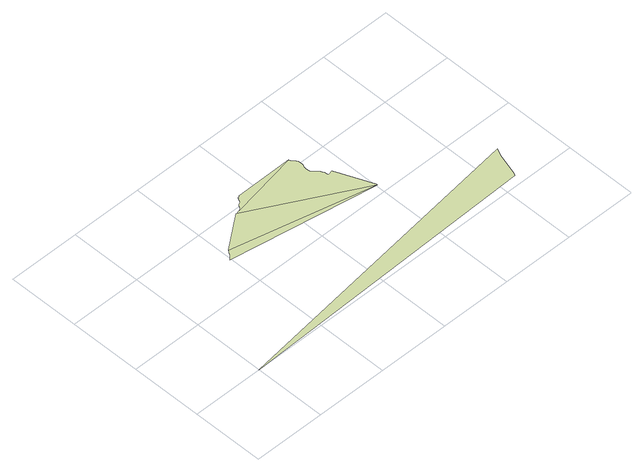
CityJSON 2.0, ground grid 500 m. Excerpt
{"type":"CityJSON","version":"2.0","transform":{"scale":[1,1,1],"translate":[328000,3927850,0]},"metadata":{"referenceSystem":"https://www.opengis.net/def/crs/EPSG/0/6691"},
"CityObjects":{
"landuse1":{"type":"LandUse","attributes":{"class":"203","LandUseDetailAttribute.orgLandUse":"10400","LandUseDetailAttribute.prefecture":"14","LandUseDetailAttribute.city":"14150","LandUseDetailAttribute.note":"都道府県","LandUseDetailAttribute.surveyYear":2015},"geometry":[{"type":"MultiSurface","lod":"1","boundaries":[[[0,1,2,3,4,5,6]]]}]},
"landuse2":{"type":"LandUse","attributes":{"class":"203","LandUseDetailAttribute.orgLandUse":"10400","LandUseDetailAttribute.prefecture":"14","LandUseDetailAttribute.city":"14150","LandUseDetailAttribute.note":"都道府県","LandUseDetailAttribute.surveyYear":2015},"geometry":[{"type":"MultiSurface","lod":"1","boundaries":[[[7,8,9,10,11,12,13,14,15,16,17]]]}]},
"landuse3":{"type":"LandUse","attributes":{"class":"203","LandUseDetailAttribute.orgLandUse":"10400","LandUseDetailAttribute.prefecture":"14","LandUseDetailAttribute.city":"14150","LandUseDetailAttribute.note":"都道府県","LandUseDetailAttribute.surveyYear":2015},"geometry":[{"type":"MultiSurface","lod":"1","boundaries":[[[18,19,20,7,17,21]]]}]},
"landuse4":{"type":"LandUse","attributes":{"class":"203","LandUseDetailAttribute.orgLandUse":"10400","LandUseDetailAttribute.prefecture":"14","LandUseDetailAttribute.city":"14150","LandUseDetailAttribute.note":"都道府県","LandUseDetailAttribute.surveyYear":2015},"geometry":[{"type":"MultiSurface","lod":"1","boundaries":[[[22,23,24,25,26,27,28,29,30,31,32,33,34,35,36,37,38,39,40,41,42,43,44,45,46,47,48,49,50,51,52,53,54,55,56,57,58,59,60,61,62,63,64,65,66,67,68,69]]]}]},
"landuse5":{"type":"LandUse","attributes":{"class":"203","LandUseDetailAttribute.orgLandUse":"10400","LandUseDetailAttribute.prefecture":"14","LandUseDetailAttribute.city":"14150","LandUseDetailAttribute.note":"都道府県","LandUseDetailAttribute.surveyYear":2015},"geometry":[{"type":"MultiSurface","lod":"1","boundaries":[[[70,71,72,73,69,68,74,18,21,75,76,77,78,79,80,81,82,83,84,85,86,87,88,89,90,91,92,93,94,95,96,97,98,99,100,101,102,103]]]}]}
},
"vertices":[
[2123,66,0],[2127,75,0],[2134,95,0],[2173,237,0],[2198,286,0],[0,4,0],[0,2,0],
[538,796,0],[535,788,0],[527,781,0],[523,773,0],[519,765,0],[512,758,0],[498,744,0],[497,744,0],[496,743,0],[492,738,0],[1509,567,0],
[780,972,0],[771,971,0],[540,799,0],[1509,569,0],
[1285,1065,0],[885,1060,0],[885,1059,0],[884,1058,0],[883,1057,0],[880,1055,0],[878,1054,0],[877,1053,0],[875,1051,0],[871,1054,0],[870,1053,0],[873,1050,0],[872,1050,0],[870,1048,0],[865,1044,0],[864,1042,0],[863,1041,0],[862,1039,0],[861,1037,0],[859,1032,0],[857,1027,0],[856,1026,0],[855,1025,0],[854,1023,0],[852,1021,0],[850,1020,0],[849,1018,0],[846,1016,0],[845,1015,0],[844,1015,0],[843,1015,0],[841,1014,0],[838,1013,0],[837,1013,0],[836,1012,0],[835,1012,0],[834,1011,0],[833,1009,0],[832,1008,0],[831,1007,0],[827,998,0],[821,990,0],[820,989,0],[819,988,0],[816,985,0],[809,980,0],[806,979,0],[1286,1063,0],
[1310,1030,0],[1305,1034,0],[1296,1043,0],[1288,1055,0],[800,977,0],[1508,577,0],[1400,827,0],[1393,825,0],[1381,821,0],[1376,821,0],[1372,821,0],[1370,822,0],[1368,824,0],[1366,827,0],[1363,843,0],[1362,848,0],[1356,862,0],[1352,869,0],[1348,877,0],[1325,899,0],[1312,913,0],[1310,916,0],[1308,923,0],[1308,925,0],[1307,928,0],[1307,929,0],[1310,953,0],[1313,968,0],[1315,973,0],[1317,979,0],[1318,983,0],[1319,992,0],[1317,1016,0],[1312,1029,0]
]}
